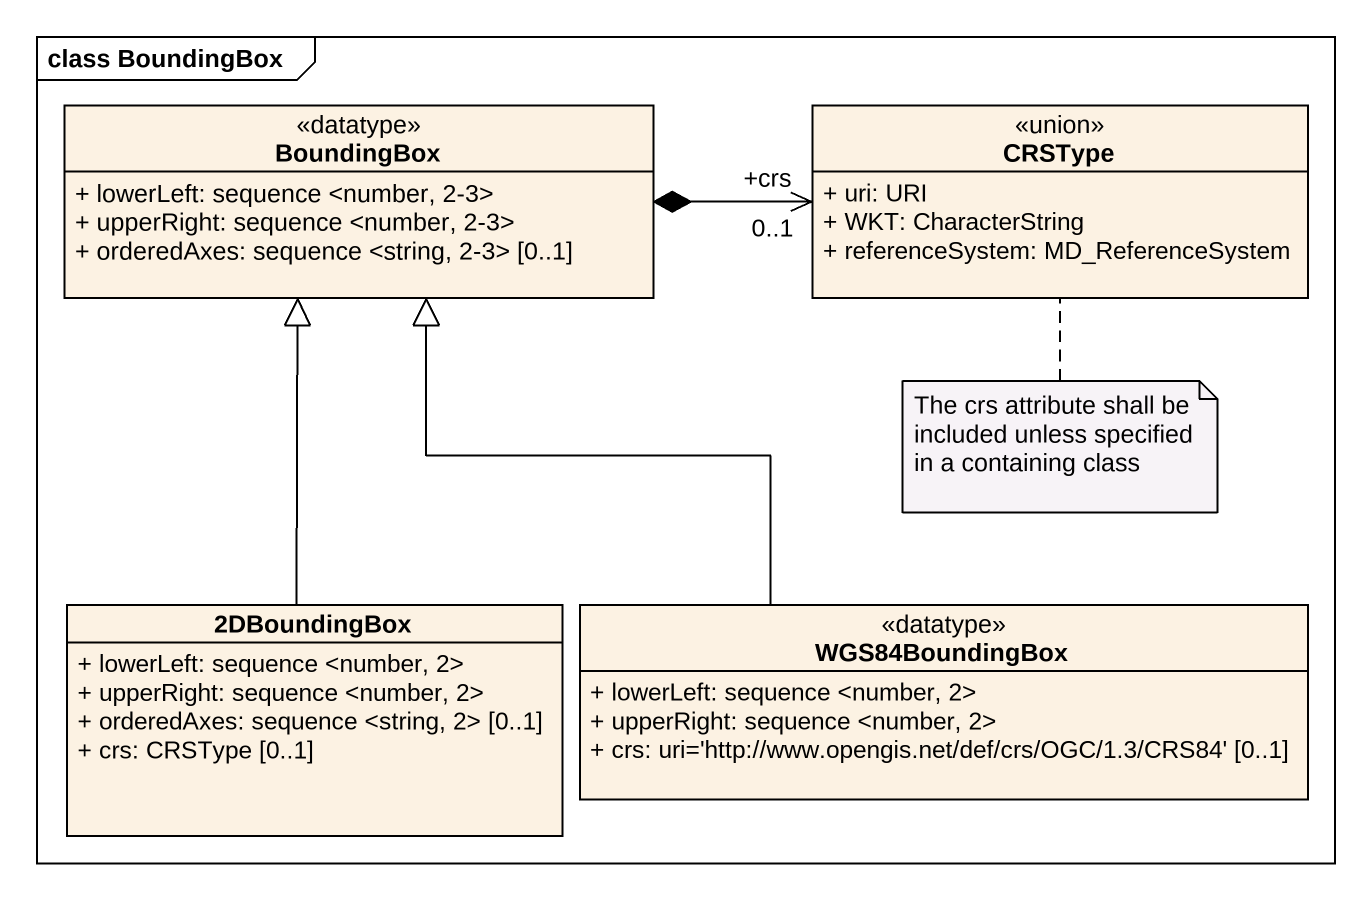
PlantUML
@startuml
mainframe class BoundingBox
hide circle
hide empty members
skinparam classAttributeIconSize 0
class BoundingBox <<datatype>> {
  + lowerLeft: sequence <number, 2-3>
  + upperRight: sequence <number, 2-3>
  + orderedAxes: sequence <string, 2-3> [0..1]
}
class CRSType <<union>> {
  + uri: URI
  + WKT: CharacterString
  + referenceSystem: MD_ReferenceSystem
}
class "2DBoundingBox" as c2DBoundingBox {
  + lowerLeft: sequence <number, 2>
  + upperRight: sequence <number, 2>
  + orderedAxes: sequence <string, 2> [0..1]
  + crs: CRSType [0..1]
}
class WGS84BoundingBox <<datatype>> {
  + lowerLeft: sequence <number, 2>
  + upperRight: sequence <number, 2>
  + crs: uri='http://www.opengis.net/def/crs/OGC/1.3/CRS84' [0..1]
}
CRSType "+crs\n0..1" <-left-* BoundingBox
c2DBoundingBox -up-|> BoundingBox
WGS84BoundingBox -up-|> BoundingBox
note bottom of CRSType : The crs attribute shall be included unless specified in a containing class
@enduml
